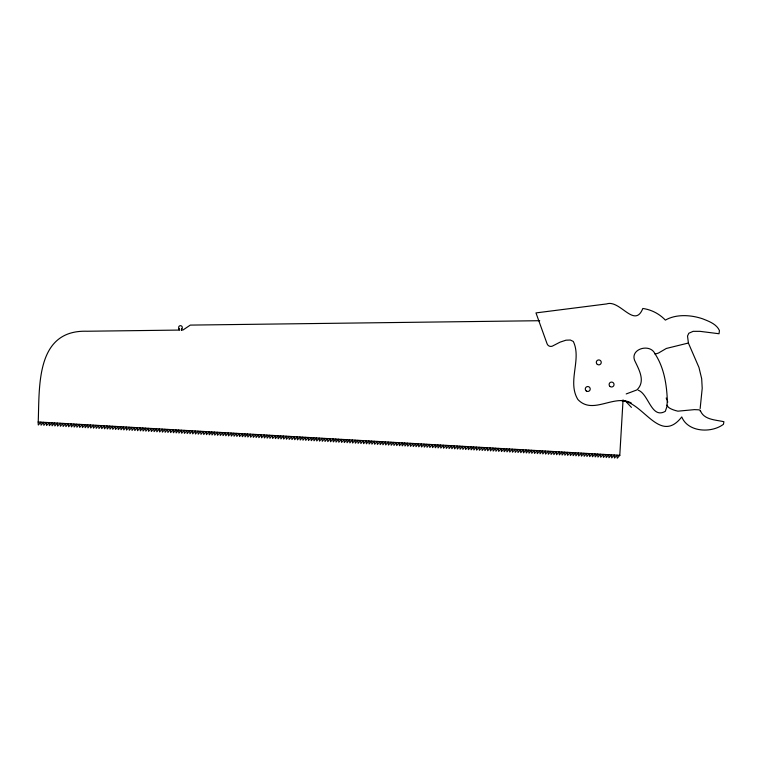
<?xml version="1.0" encoding="UTF-8"?>
<svg xmlns="http://www.w3.org/2000/svg" width="762" height="762" viewBox="0 0 762 762"><rect width="100%" height="100%" fill="white"/><g stroke="black" fill="none" stroke-linecap="round" stroke-linejoin="round"><path stroke-width="1.14" d="M700.154 408.565L702.212 388.296L701.678 378.714L698.964 367.455L688.419 343.1L687.524 336.052L688.8 333.261L693.134 331.337L699.964 331.337L719.052 333.746L719.423 330.517C716.451 323.964 708.831 321.278 702.583 318.792A61.16 61.16 0 0 0 691.582 316.173C682.723 314.963 673.265 315.63 665.359 320.107A38.481 38.481 0 0 0 642.823 308.467C634.584 329.194 620.049 299.304 606.666 303.924L535.972 312.906L547.087 343.795A3.991 3.991 0 0 0 552.279 346.167L560.041 342.157L565.985 340.185L570.328 340.023L573.31 341.462C581.958 359.454 566.966 381.619 577.891 399.517C592.874 415.376 613.905 393.773 631.241 402.946M38.224 421.986C39.576 386.296 35.681 329.594 87.087 331.241L179.299 330.079A6.277 6.277 0 0 0 179.06 328.746L178.841 328.298A1.819 1.819 0 0 1 180.575 325.66A1.819 1.819 0 0 1 181.994 328.479L181.823 328.717A5.267 5.267 0 0 0 181.366 330.022L181.356 330.022A5.001 5.001 0 0 1 181.804 328.708L181.823 328.717M619.877 455.324L38.1 421.977L38.3 425.025L40.853 422.138L41.053 425.186L43.615 422.291L43.815 425.348L46.368 422.453L46.568 425.501L49.13 422.605L49.33 425.663L51.883 422.767L52.083 425.815L54.645 422.929L54.835 425.977L57.398 423.081L57.598 426.139L60.15 423.243L60.35 426.291L62.913 423.396L63.113 426.453L65.665 423.558L65.865 426.606L68.428 423.72L68.628 426.768L71.18 423.872L71.38 426.92L73.943 424.034L74.133 427.082L76.695 424.186L76.895 427.244L79.448 424.348L79.648 427.396L82.21 424.51L82.41 427.558L84.963 424.663L85.163 427.711L87.725 424.825L87.925 427.873L90.478 424.977L90.678 428.034L93.24 425.139L93.431 428.187L95.993 425.291L96.193 428.349L98.746 425.453L98.946 428.501L101.508 425.615L101.708 428.663L104.261 425.767L104.461 428.825L107.023 425.929L107.223 428.977L109.776 426.082L109.976 429.139L112.538 426.244L112.728 429.292L115.291 426.406L115.491 429.454L118.043 426.558L118.243 429.606L120.806 426.72L121.006 429.768L123.558 426.872L123.758 429.93L126.321 427.034L126.521 430.082L129.073 427.196L129.273 430.244L131.836 427.349L132.026 430.397L134.588 427.511L134.788 430.559L137.341 427.663L137.541 430.721L140.103 427.825L140.303 430.873L142.856 427.977L143.056 431.035L145.618 428.139L145.818 431.187L148.371 428.301L148.571 431.349L151.133 428.454L151.324 431.502L153.886 428.615L154.086 431.663L156.639 428.768L156.839 431.825L159.401 428.93L159.601 431.978L162.154 429.092L162.354 432.14L164.916 429.244L165.116 432.292L167.669 429.406L167.869 432.454L170.431 429.558L170.621 432.616L173.184 429.72L173.384 432.768L175.936 429.873L176.136 432.93L178.699 430.035L178.899 433.083L181.451 430.197L181.651 433.245L184.214 430.349L184.414 433.407L186.966 430.511L187.166 433.559L189.728 430.663L189.919 433.721L192.481 430.825L192.681 433.873L195.234 430.987L195.434 434.035L197.996 431.14L198.196 434.188L200.749 431.302L200.949 434.35L203.511 431.454L203.711 434.511L206.264 431.616L206.464 434.664L209.026 431.778L209.217 434.826L211.779 431.93L211.979 434.978L214.532 432.092L214.732 435.14L217.294 432.245L217.494 435.302L220.047 432.406L220.247 435.454L222.809 432.559L222.999 435.616L225.562 432.721L225.762 435.769L228.324 432.883L228.514 435.931L231.077 433.035L231.277 436.093L233.829 433.197L234.029 436.245L236.591 433.349L236.791 436.407L239.344 433.511L239.544 436.559L242.106 433.673L242.297 436.721L244.859 433.826L245.059 436.874L247.621 433.988L247.812 437.036L250.374 434.14L250.574 437.197L253.127 434.302L253.327 437.35L255.889 434.464L256.089 437.512L258.642 434.616L258.842 437.664L261.404 434.778L261.595 437.826L264.157 434.931L264.357 437.988L266.919 435.092L267.11 438.14L269.672 435.245L269.872 438.302L272.425 435.407L272.625 438.455L275.187 435.569L275.387 438.617L277.94 435.721L278.14 438.769L280.702 435.883L280.892 438.931L283.454 436.035L283.655 439.093L286.217 436.197L286.407 439.245L288.969 436.359L289.169 439.407L291.722 436.512L291.922 439.56L294.484 436.674L294.684 439.722L297.237 436.826L297.437 439.884L299.999 436.988L300.19 440.036L302.752 437.14L302.952 440.198L305.514 437.302L305.705 440.35L308.267 437.464L308.467 440.512L311.02 437.617L311.22 440.674L313.782 437.779L313.982 440.827L316.535 437.931L316.735 440.988L319.297 438.093L319.488 441.141L322.05 438.255L322.25 441.303L324.812 438.407L325.003 441.455L327.565 438.569L327.765 441.617L330.317 438.722L330.517 441.779L333.08 438.883L333.28 441.931L335.832 439.045L336.032 442.093L338.595 439.198L338.785 442.246L341.347 439.36L341.547 442.408L344.11 439.512L344.3 442.57L346.862 439.674L347.062 442.722L349.615 439.826L349.815 442.884L352.377 439.988L352.577 443.036L355.13 440.15L355.33 443.198L357.892 440.303L358.083 443.36L360.645 440.465L360.845 443.513L363.398 440.617L363.598 443.675L366.16 440.779L366.36 443.827L368.913 440.941L369.113 443.989L371.675 441.093L371.875 444.141L374.428 441.255L374.628 444.303L377.19 441.408L377.38 444.465L379.943 441.569L380.143 444.617L382.695 441.731L382.895 444.779L385.458 441.884L385.658 444.932L388.21 442.046L388.41 445.094L390.973 442.198L391.173 445.256L393.725 442.36L393.925 445.408L396.488 442.512L396.678 445.57L399.24 442.674L399.44 445.722L401.993 442.836L402.193 445.884L404.755 442.989L404.955 446.037L407.508 443.151L407.708 446.199L410.27 443.303L410.47 446.361L413.023 443.465L413.223 446.513L415.785 443.627L415.976 446.675L418.538 443.779L418.738 446.827L421.291 443.941L421.491 446.989L424.053 444.094L424.253 447.151L426.806 444.256L427.006 447.304L429.568 444.408L429.768 447.465L432.321 444.57L432.521 447.618L435.083 444.732L435.273 447.78L437.836 444.884L438.036 447.942L440.588 445.046L440.788 448.094L443.351 445.198L443.551 448.256L446.103 445.36L446.303 448.408L448.866 445.522L449.066 448.57L451.618 445.675L451.818 448.723L454.381 445.837L454.571 448.885L457.133 445.989L457.333 449.047L459.886 446.151L460.086 449.199L462.648 446.313L462.848 449.361L465.401 446.465L465.601 449.513L468.163 446.627L468.363 449.675L470.916 446.78L471.116 449.837L473.678 446.942L473.869 449.99L476.431 447.094L476.631 450.152L479.184 447.256L479.384 450.304L481.946 447.418L482.146 450.466L484.699 447.57L484.899 450.628L487.461 447.732L487.661 450.78L490.214 447.885L490.414 450.942L492.976 448.046L493.166 451.094L495.729 448.208L495.929 451.256L498.481 448.361L498.681 451.409L501.244 448.523L501.444 451.571L503.996 448.675L504.196 451.733L506.759 448.837L506.959 451.885L509.511 448.989L509.711 452.047L512.274 449.151L512.464 452.199L515.026 449.313L515.226 452.361L517.779 449.466L517.979 452.523L520.541 449.628L520.741 452.676L523.294 449.78L523.494 452.838L526.056 449.942L526.256 452.99L528.809 450.104L529.009 453.152L531.571 450.256L531.762 453.304L534.324 450.418L534.524 453.466L537.077 450.571L537.277 453.628L539.839 450.733L540.039 453.781L542.592 450.894L542.792 453.942L545.354 451.047L545.554 454.095L548.107 451.209L548.307 454.257L550.869 451.361L551.059 454.419L553.622 451.523L553.822 454.571L556.374 451.675L556.574 454.733L559.137 451.837L559.337 454.885L561.889 451.999L562.089 455.047L564.652 452.152L564.852 455.209L567.404 452.314L567.604 455.362L570.167 452.466L570.357 455.524L572.919 452.628L573.119 455.676L575.672 452.79L575.872 455.838L578.434 452.942L578.634 455.99L581.187 453.104L581.387 456.152L583.949 453.257L584.149 456.314L586.702 453.419L586.902 456.467L589.464 453.58L589.655 456.628L592.217 453.733L592.417 456.781L594.97 453.895L595.17 456.943L597.732 454.047L597.932 457.105L600.485 454.209L600.685 457.257L603.247 454.362L603.447 457.419L606 454.523L606.2 457.571L608.762 454.685L608.952 457.733L611.515 454.838L611.715 457.895L614.267 455L614.467 458.048L617.029 455.152L617.23 458.21L619.782 455.314L623.059 399.85M667.341 400.926L666.836 406.87L665.321 411.309C651.339 419.357 648.805 394.116 638.261 390.201M667.293 399.64C666.607 383.943 663.931 367.503 655.196 354.13L655.349 353.654M700.126 411.023L699.992 410.118L698.773 409.823L694.411 409.632L677.894 411.175A12.249 3.658 11.9 0 1 668.341 407.232L667.017 405.127M688.019 343.119L666.312 348.463L658.539 353.016L655.196 354.13M626.202 393.944L636.861 389.944C646.043 381.248 638.775 369.322 634.556 360.236C630.288 348.71 650.205 343.176 654.929 353.73M539.706 320.707L190.3 325.098L182.918 330.032L181.346 330.051M622.43 400.688L625.821 401.45L631.431 407.384M620.992 400.498C643.385 401.574 659.721 445.17 681.752 416.947C688.086 432.406 711.575 433.33 723.471 424.272L723.9 421.71C715.909 419.862 704.059 419.91 700.507 410.918M666.188 397.974L667.798 402.107M179.051 328.746L179.08 328.851A6.62 6.62 0 0 1 179.289 330.022M597.322 364.388A2.467 2.467 0 0 0 601.237 362.655A2.467 2.467 0 0 0 597.779 360.131A2.467 2.467 0 0 0 597.322 364.388M586.292 390.992A2.467 2.467 0 0 0 590.207 389.258A2.467 2.467 0 0 0 586.75 386.744A2.467 2.467 0 0 0 586.292 390.992M610.124 386.534A2.467 2.467 0 0 0 614.029 384.8A2.467 2.467 0 0 0 610.572 382.286A2.467 2.467 0 0 0 610.124 386.534"/></g></svg>
